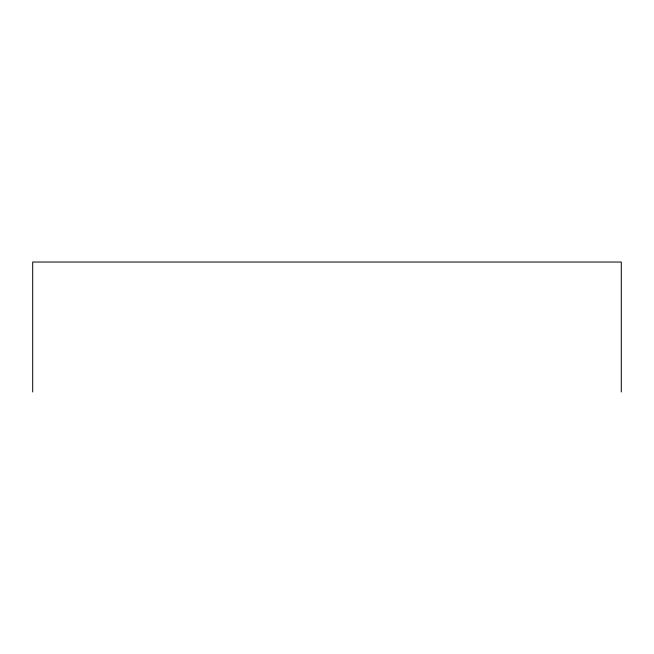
<?xml version="1.0" encoding="UTF-8"?>
<svg xmlns="http://www.w3.org/2000/svg" width="654" height="654" viewBox="0 0 654 654"><rect width="100%" height="100%" fill="white"/><g stroke="black" fill="none" stroke-linecap="round" stroke-linejoin="round"><path stroke-width="0.98" d="M621.3 391.967L621.3 262.033L32.7 262.033L32.7 391.967"/></g></svg>
